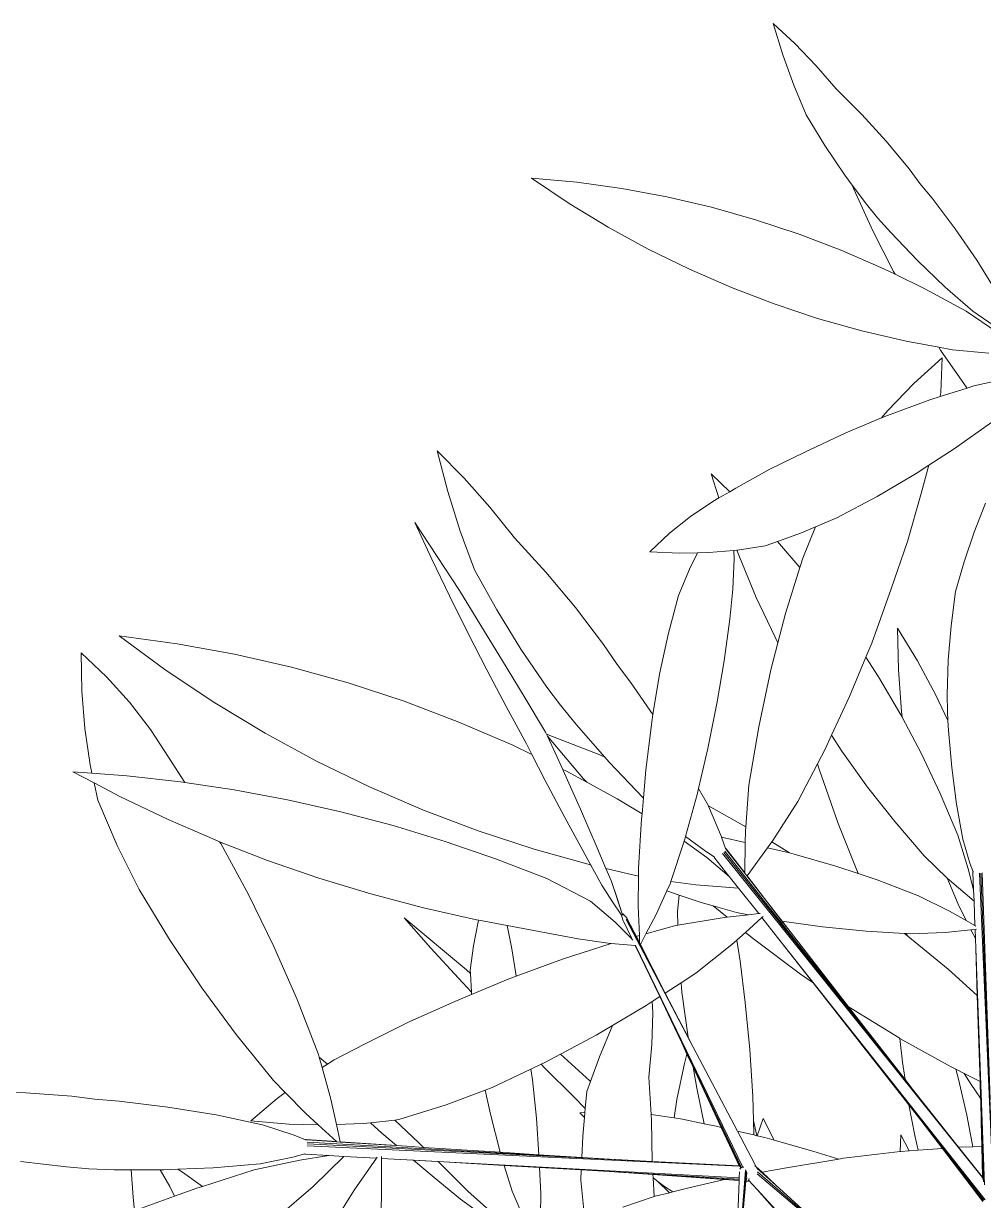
# Model space of a CAD drawing. Header units: millimetres. Extents: x 18 to 174501, y 22 to 24571.
# Drawn here: x 19010.5 to 19334.1, y 22665.7 to 23062.3 of the extents above; entities that cross this region are included whole.
import ezdxf

# ---------------------------------------------------------------- set-up
doc = ezdxf.new("R2010")
doc.units = ezdxf.units.MM
doc.header["$MEASUREMENT"] = 0
doc.layers.add('Edges', color=7, linetype='Continuous', lineweight=18)

# ---------------------------------------------------------------- blocks, each defined once
blk = doc.blocks.new('BAMBOOPLAN')
at = {"layer": 'Edges'}
for p, q in [((-2.7367, 12.7404), (-2.6898, 12.5903)), ((-2.7367, 12.7404), (-2.6307, 12.642)), ((-2.6307, 12.642), (-2.5293, 12.5373)), ((-2.6898, 12.5903), (-2.6366, 12.4436)), ((-2.5293, 12.5373), (-2.4326, 12.4265)), ((-2.6366, 12.4436), (-2.5775, 12.3004)), ((-2.4326, 12.4265), (-2.3097, 12.303)), ((-2.5775, 12.3004), (-2.4877, 12.1529)), ((-2.3097, 12.303), (-2.1917, 12.1742)), ((-2.4877, 12.1529), (-2.3914, 12.0096)), ((-2.1917, 12.1742), (-2.0815, 12.0402)), ((-2.0815, 12.0402), (-2.0293, 11.9708)), ((-3.9006, 11.9963), (-3.6823, 11.9761)), ((-3.9006, 11.9963), (-3.7187, 11.8739)), ((-3.6823, 11.9761), (-3.4647, 11.9458)), ((-2.3914, 12.0096), (-2.3554, 11.9617)), ((-2.3554, 11.9617), (-2.3478, 11.9429)), ((-2.3554, 11.9617), (-2.287, 11.8708)), ((-2.0293, 11.9708), (-1.971, 11.8994)), ((-3.4647, 11.9458), (-3.2482, 11.9056)), ((-3.2482, 11.9056), (-3.0336, 11.8556)), ((-2.3478, 11.9429), (-2.2568, 11.7425)), ((-3.7187, 11.8739), (-3.531, 11.7596)), ((-3.0336, 11.8556), (-2.8212, 11.7958)), ((-2.287, 11.8708), (-2.2332, 11.8054)), ((-1.971, 11.8994), (-1.8604, 11.752)), ((-2.8212, 11.7958), (-2.6117, 11.7264)), ((-2.2332, 11.8054), (-2.1702, 11.734)), ((-3.531, 11.7596), (-3.338, 11.6539)), ((-2.2568, 11.7425), (-2.1566, 11.5461)), ((-2.1702, 11.734), (-2.0416, 11.5999)), ((-1.8604, 11.752), (-1.756, 11.6006)), ((-2.6117, 11.7264), (-2.4055, 11.6476)), ((-3.338, 11.6539), (-3.14, 11.5569)), ((-2.4055, 11.6476), (-2.2032, 11.5597)), ((-2.0416, 11.5999), (-1.9079, 11.4714)), ((-1.756, 11.6006), (-1.6621, 11.4502)), ((-3.14, 11.5569), (-2.9377, 11.4689)), ((-2.2032, 11.5597), (-2.1492, 11.5332)), ((-2.1566, 11.5461), (-2.1492, 11.5332)), ((-2.1492, 11.5332), (-2.0053, 11.4627)), ((-2.9377, 11.4689), (-2.7316, 11.3901)), ((-2.0053, 11.4627), (-1.8066, 11.3549)), ((-1.9079, 11.4714), (-1.7745, 11.3546)), ((-2.7316, 11.3901), (-2.522, 11.3207)), ((-1.8066, 11.3549), (-1.6606, 11.2564)), ((-1.7745, 11.3546), (-1.6714, 11.2838)), ((-2.522, 11.3207), (-2.3097, 11.261)), ((-2.3097, 11.261), (-2.095, 11.2109)), ((-2.095, 11.2109), (-1.9382, 11.1811)), ((-1.9382, 11.1811), (-1.9298, 11.1677)), ((-1.9382, 11.1811), (-1.873, 11.1687)), ((-1.9298, 11.1677), (-1.8037, 10.9865)), ((-1.873, 11.1687), (-1.6976, 11.1526)), ((-1.923, 11.1304), (-2.0591, 11.0063)), ((-1.923, 11.1304), (-1.9293, 10.9638)), ((-2.0591, 11.0063), (-2.1846, 10.8766)), ((-1.7703, 10.9953), (-1.6007, 11.0319)), ((-1.9824, 10.9275), (-1.9316, 10.9438)), ((-1.9316, 10.9438), (-1.8026, 10.985)), ((-1.9293, 10.9638), (-1.9316, 10.9438)), ((-1.8037, 10.9865), (-1.8026, 10.985)), ((-1.8026, 10.985), (-1.7703, 10.9953)), ((-2.1863, 10.853), (-1.9824, 10.9275)), ((-2.3868, 10.7692), (-2.2147, 10.8411)), ((-2.1846, 10.8766), (-2.2147, 10.8411)), ((-2.2147, 10.8411), (-2.1863, 10.853)), ((-2.5834, 10.6763), (-2.3868, 10.7692)), ((-1.8646, 10.6921), (-1.6832, 10.8211)), ((-4.3552, 10.6821), (-4.3031, 10.4874)), ((-4.3552, 10.6821), (-4.2248, 10.5504)), ((-2.7518, 10.5937), (-2.5834, 10.6763)), ((-1.9858, 10.6133), (-1.8646, 10.6921)), ((-2.0477, 10.573), (-1.9858, 10.6133)), ((-1.9858, 10.6133), (-2.023, 10.4771)), ((-4.2248, 10.5504), (-4.1004, 10.4109)), ((-3.0343, 10.5714), (-2.9453, 10.4856)), ((-3.0343, 10.5714), (-2.998, 10.4555)), ((-2.9156, 10.5026), (-2.7518, 10.5937)), ((-2.2361, 10.4623), (-2.0477, 10.573)), ((-4.3031, 10.4874), (-4.243, 10.2965)), ((-2.998, 10.4555), (-2.9453, 10.4856)), ((-2.9453, 10.4856), (-2.9156, 10.5026)), ((-3.1343, 10.366), (-3.0276, 10.4385)), ((-3.0276, 10.4385), (-2.998, 10.4555)), ((-2.4295, 10.3602), (-2.2361, 10.4623)), ((-2.023, 10.4771), (-2.0892, 10.2461)), ((-1.7134, 10.431), (-1.7683, 10.2902)), ((-4.1004, 10.4109), (-3.9826, 10.2637)), ((-4.4623, 10.3367), (-4.3805, 10.1607)), ((-4.2467, 10.01), (-4.4623, 10.3367)), ((-3.2353, 10.2854), (-3.1343, 10.366)), ((-2.6001, 10.2881), (-2.5319, 10.3169)), ((-2.5319, 10.3169), (-2.5932, 10.1665)), ((-2.5319, 10.3169), (-2.4295, 10.3602)), ((-4.243, 10.2965), (-4.1749, 10.1099)), ((-3.9826, 10.2637), (-3.8317, 10.099)), ((-3.3306, 10.1968), (-3.2353, 10.2854)), ((-2.7154, 10.2464), (-2.6001, 10.2881)), ((-1.7683, 10.2902), (-1.8166, 10.148)), ((-3.0463, 10.1929), (-2.9252, 10.2031)), ((-2.9252, 10.2031), (-2.9108, 10.2043)), ((-2.9252, 10.2031), (-2.9248, 10.1633)), ((-2.9108, 10.2043), (-2.9086, 10.2045)), ((-2.9108, 10.2043), (-2.8989, 10.1717)), ((-2.9086, 10.2045), (-2.7745, 10.225)), ((-2.7745, 10.225), (-2.7154, 10.2464)), ((-2.7154, 10.2464), (-2.6073, 10.1212)), ((-2.0892, 10.2461), (-2.1673, 10.0187)), ((-4.3805, 10.1607), (-4.2954, 9.9837)), ((-3.3306, 10.1968), (-3.1871, 10.1904)), ((-3.1871, 10.1904), (-3.1002, 10.192)), ((-3.1002, 10.192), (-3.1397, 10.1126)), ((-3.1002, 10.192), (-3.0463, 10.1929)), ((-2.9248, 10.1633), (-2.9312, 10.0162)), ((-2.8989, 10.1717), (-2.8175, 9.9763)), ((-2.5932, 10.1665), (-2.6073, 10.1212)), ((-1.8166, 10.148), (-1.8582, 10.005)), ((-4.1749, 10.1099), (-4.0677, 9.9163)), ((-3.8317, 10.099), (-3.6875, 9.9276)), ((-3.1397, 10.1126), (-3.1929, 9.986)), ((-2.6073, 10.1212), (-2.6764, 9.8987)), ((-4.2954, 9.9837), (-4.2072, 9.8062)), ((-4.2467, 10.01), (-4.1435, 9.8415)), ((-3.1929, 9.986), (-3.2424, 9.7989)), ((-2.9312, 10.0162), (-2.9455, 9.8717)), ((-2.8175, 9.9763), (-2.7271, 9.7846)), ((-2.1673, 10.0187), (-2.2618, 9.7565)), ((-1.8582, 10.005), (-1.8793, 9.8403)), ((-3.6875, 9.9276), (-3.5536, 9.75)), ((-4.0677, 9.9163), (-3.9521, 9.7275)), ((-2.9455, 9.8717), (-2.9723, 9.6709)), ((-2.6764, 9.8987), (-2.7132, 9.7582)), ((-4.2072, 9.8062), (-4.1161, 9.6285)), ((-4.1435, 9.8415), (-4.0399, 9.6714)), ((-2.1371, 9.8291), (-2.1319, 9.6277)), ((-2.1371, 9.8291), (-2.0409, 9.6707)), ((-1.8793, 9.8403), (-1.8931, 9.6749)), ((-5.886, 9.7914), (-5.6075, 9.7538)), ((-5.886, 9.7914), (-5.6596, 9.6249)), ((-5.6075, 9.7538), (-5.3303, 9.7034)), ((-3.5536, 9.75), (-3.4904, 9.6583)), ((-3.2424, 9.7989), (-3.2843, 9.6075)), ((-2.7132, 9.7582), (-2.7473, 9.6276)), ((-2.7271, 9.7846), (-2.7132, 9.7582)), ((-2.2618, 9.7565), (-2.2898, 9.6887)), ((-6.0685, 9.7101), (-6.0657, 9.5259)), ((-6.0685, 9.7101), (-5.9478, 9.595)), ((-5.3303, 9.7034), (-5.0553, 9.6403)), ((-3.9521, 9.7275), (-3.8258, 9.5441)), ((-5.0553, 9.6403), (-4.783, 9.5647)), ((-4.0399, 9.6714), (-3.9361, 9.5002)), ((-3.4904, 9.6583), (-3.4196, 9.5637)), ((-2.9723, 9.6709), (-3.0067, 9.4733)), ((-2.2898, 9.6887), (-2.368, 9.4989)), ((-2.2898, 9.6887), (-2.2286, 9.5946)), ((-2.0409, 9.6707), (-1.9526, 9.506)), ((-1.8931, 9.6749), (-1.898, 9.508)), ((-5.9478, 9.595), (-5.8368, 9.4719)), ((-5.6596, 9.6249), (-5.4253, 9.4685)), ((-4.1161, 9.6285), (-4.0224, 9.4511)), ((-3.2843, 9.6075), (-3.3154, 9.4121)), ((-2.7473, 9.6276), (-2.8058, 9.3538)), ((-2.2286, 9.5946), (-2.1211, 9.4116)), ((-2.1319, 9.6277), (-2.1179, 9.428)), ((-6.0657, 9.5259), (-6.0515, 9.346)), ((-4.783, 9.5647), (-4.5142, 9.4767)), ((-3.8258, 9.5441), (-3.7605, 9.4574)), ((-3.4196, 9.5637), (-3.3154, 9.4121)), ((-5.8368, 9.4719), (-5.7358, 9.3409)), ((-5.4253, 9.4685), (-5.1837, 9.3227)), ((-4.5142, 9.4767), (-4.2495, 9.3766)), ((-3.9361, 9.5002), (-3.8325, 9.3283)), ((-3.0067, 9.4733), (-3.0507, 9.2487)), ((-2.368, 9.4989), (-2.4548, 9.3129)), ((-1.9526, 9.506), (-1.8948, 9.3832)), ((-1.898, 9.508), (-1.897, 9.4266)), ((-4.0224, 9.4511), (-3.9263, 9.2744)), ((-3.7605, 9.4574), (-3.6836, 9.3626)), ((-3.3154, 9.4121), (-3.3208, 9.3779)), ((-2.1211, 9.4116), (-2.1146, 9.3993)), ((-2.1179, 9.428), (-2.1146, 9.3993)), ((-1.897, 9.4266), (-1.8948, 9.3832)), ((-4.2495, 9.3766), (-3.9897, 9.2646)), ((-3.6836, 9.3626), (-3.5474, 9.2081)), ((-3.3208, 9.3779), (-3.3494, 9.1451)), ((-2.8058, 9.3538), (-2.8537, 9.0724)), ((-2.1146, 9.3993), (-2.022, 9.224)), ((-1.8948, 9.3832), (-1.8925, 9.3351)), ((-6.0515, 9.346), (-6.0261, 9.1707)), ((-5.7358, 9.3409), (-5.6451, 9.2026)), ((-5.1837, 9.3227), (-4.9354, 9.1878)), ((-3.8325, 9.3283), (-3.8277, 9.318)), ((-3.8277, 9.318), (-3.5713, 9.2187)), ((-3.8277, 9.318), (-3.8231, 9.3079)), ((-3.8231, 9.3079), (-3.6521, 9.1054)), ((-3.8231, 9.3079), (-3.7493, 9.1479)), ((-2.4548, 9.3129), (-2.4857, 9.2466)), ((-2.4548, 9.3129), (-2.4049, 9.2361)), ((-1.8925, 9.3351), (-1.8765, 9.1572)), ((-3.9897, 9.2646), (-3.8984, 9.2203)), ((-3.9263, 9.2744), (-3.8984, 9.2203)), ((-3.0507, 9.2487), (-3.0959, 9.0561)), ((-2.4857, 9.2466), (-2.5223, 9.176)), ((-5.6451, 9.2026), (-5.5706, 9.0858)), ((-4.9354, 9.1878), (-4.681, 9.0642)), ((-3.8984, 9.2203), (-3.8338, 9.0951)), ((-3.5713, 9.2187), (-3.5474, 9.2081)), ((-3.5474, 9.2081), (-3.5261, 9.1839)), ((-3.5261, 9.1839), (-3.3618, 9.0121)), ((-2.4049, 9.2361), (-2.2814, 9.0637)), ((-2.022, 9.224), (-1.9317, 9.0323)), ((-6.1085, 9.1365), (-6.0073, 9.0833)), ((-6.1085, 9.1365), (-6.0173, 9.1298)), ((-6.0261, 9.1707), (-6.0173, 9.1298)), ((-6.0173, 9.1298), (-5.8497, 9.1175)), ((-3.7493, 9.1479), (-3.7352, 9.141)), ((-3.7493, 9.1479), (-3.747, 9.1428)), ((-3.747, 9.1428), (-3.664, 8.9567)), ((-3.7352, 9.141), (-3.6345, 9.0863)), ((-3.3494, 9.1451), (-3.3611, 9.0115)), ((-2.5223, 9.176), (-2.6169, 8.9931)), ((-2.5223, 9.176), (-2.5159, 9.1545)), ((-2.5159, 9.1545), (-2.4231, 8.8879)), ((-1.8765, 9.1572), (-1.8533, 8.9804)), ((-6.0073, 9.0833), (-5.9895, 9.0006)), ((-6.0073, 9.0833), (-5.8826, 9.0177)), ((-5.8497, 9.1175), (-5.5907, 9.0888)), ((-5.5907, 9.0888), (-5.5706, 9.0858)), ((-5.5706, 9.0858), (-5.3322, 9.0503)), ((-3.8338, 9.0951), (-3.7394, 8.9173)), ((-3.6521, 9.1054), (-3.6345, 9.0863)), ((-3.6345, 9.0863), (-3.4869, 9.0062)), ((-2.8537, 9.0724), (-2.8681, 8.8726)), ((-5.8826, 9.0177), (-5.6507, 8.907)), ((-5.3322, 9.0503), (-5.0748, 9.0022)), ((-4.681, 9.0642), (-4.4211, 8.9522)), ((-3.3618, 9.0121), (-3.3611, 9.0115)), ((-3.1024, 9.0283), (-3.158, 8.826)), ((-3.0959, 9.0561), (-3.1024, 9.0283)), ((-3.0959, 9.0561), (-3.0485, 8.9726)), ((-2.2814, 9.0637), (-2.1503, 8.8971)), ((-1.9317, 9.0323), (-1.8472, 8.832)), ((-5.9895, 9.0006), (-5.8954, 8.7822)), ((-5.0748, 9.0022), (-4.8191, 8.9446)), ((-3.664, 8.9567), (-3.5837, 8.7704)), ((-3.4869, 9.0062), (-3.3677, 8.9349)), ((-3.3611, 9.0115), (-3.3677, 8.9349)), ((-3.0485, 8.9726), (-2.8681, 8.8726)), ((-3.0485, 8.9726), (-3.048, 8.9718)), ((-3.048, 8.9718), (-2.9858, 8.824)), ((-2.6169, 8.9931), (-2.7378, 8.8064)), ((-1.8533, 8.9804), (-1.8233, 8.8125)), ((-5.6507, 8.907), (-5.4133, 8.8045)), ((-4.8191, 8.9446), (-4.5659, 8.8777)), ((-4.4211, 8.9522), (-4.1564, 8.8521)), ((-3.7394, 8.9173), (-3.6139, 8.6881)), ((-3.3699, 8.9099), (-3.3854, 8.6721)), ((-3.3677, 8.9349), (-3.3699, 8.9099)), ((-4.5659, 8.8777), (-4.3157, 8.8016)), ((-4.1564, 8.8521), (-3.8876, 8.7641)), ((-2.8697, 8.8506), (-2.8705, 8.7963)), ((-2.8681, 8.8726), (-2.8697, 8.8506)), ((-2.4231, 8.8879), (-2.3268, 8.6473)), ((-2.1503, 8.8971), (-2.0089, 8.7321)), ((-5.4133, 8.8045), (-5.4026, 8.8003)), ((-5.4026, 8.8003), (-5.3972, 8.7909)), ((-5.4026, 8.8003), (-5.171, 8.7105)), ((-5.3972, 8.7909), (-5.2633, 8.5464)), ((-4.3157, 8.8016), (-4.0691, 8.7164)), ((-3.1647, 8.8033), (-3.2286, 8.6085)), ((-3.1617, 8.8126), (-3.1647, 8.8033)), ((-3.1647, 8.8033), (-3.0564, 8.7235)), ((-3.158, 8.826), (-3.1617, 8.8126)), ((-3.158, 8.826), (-3.0689, 8.7591)), ((-2.9858, 8.824), (-2.985, 8.8218)), ((-2.985, 8.8218), (-2.8705, 8.7963)), ((-2.985, 8.8218), (-2.966, 8.7675)), ((-2.8705, 8.7963), (-2.8727, 8.6503)), ((-2.7432, 8.799), (-2.7634, 8.7714)), ((-2.7378, 8.8064), (-2.7432, 8.799)), ((-2.7432, 8.799), (-2.6574, 8.7462)), ((-1.8472, 8.832), (-1.7967, 8.6704)), ((-1.8233, 8.8125), (-1.7884, 8.6975)), ((-5.8954, 8.7822), (-5.79, 8.5696)), ((-3.8876, 8.7641), (-3.6154, 8.6885)), ((-3.5837, 8.7704), (-3.5416, 8.6712)), ((-3.0689, 8.7591), (-3.0185, 8.726)), ((-1.7285, 7.1836), (-2.9809, 8.7428)), ((-1.974, 7.4927), (-2.9743, 8.7488)), ((-2.0657, 7.6089), (-2.9687, 8.7544)), ((-2.9634, 8.7674), (-2.966, 8.7675)), ((-2.966, 8.7675), (-2.9652, 8.7651)), ((-2.9619, 8.7661), (-2.9634, 8.7674)), ((-2.9623, 8.7634), (-2.8727, 8.648)), ((-2.9619, 8.7661), (-2.8727, 8.6503)), ((-2.7634, 8.7714), (-2.8621, 8.6365)), ((-2.7634, 8.7714), (-2.6574, 8.7462)), ((-2.6574, 8.7462), (-2.6347, 8.7407)), ((-2.6347, 8.7407), (-2.4338, 8.6832)), ((-2.0089, 8.7321), (-1.8979, 8.6254)), ((-5.171, 8.7105), (-4.9245, 8.6254)), ((-4.0691, 8.7164), (-3.8268, 8.6225)), ((-3.6154, 8.6885), (-3.6139, 8.6881)), ((-3.6139, 8.6881), (-3.5608, 8.5914)), ((-3.3854, 8.6721), (-3.3856, 8.6348)), ((-3.0564, 8.7235), (-2.9479, 8.6334)), ((-3.0189, 8.7231), (-3.0185, 8.726)), ((-3.0189, 8.7231), (-2.9479, 8.6334)), ((-3.0185, 8.726), (-3.0167, 8.7248)), ((-2.4338, 8.6832), (-2.3268, 8.6473)), ((-1.7884, 8.6975), (-1.7726, 8.6551)), ((-4.9245, 8.6254), (-4.6742, 8.5493)), ((-3.8268, 8.6225), (-3.6153, 8.5147)), ((-3.5416, 8.6712), (-3.3856, 8.6348)), ((-3.5416, 8.6712), (-3.5168, 8.6128)), ((-3.3856, 8.6348), (-3.3862, 8.4892)), ((-2.9479, 8.6334), (-2.9032, 8.5769)), ((-2.8727, 8.6503), (-2.8727, 8.648)), ((-2.8727, 8.648), (-2.8629, 8.6354)), ((-2.8621, 8.6365), (-2.8629, 8.6354)), ((-2.8629, 8.6354), (-2.6663, 8.3823)), ((-2.8621, 8.6365), (-2.6939, 8.4181)), ((-2.3268, 8.6473), (-2.2359, 8.6167)), ((-2.2359, 8.6167), (-2.0359, 8.5402)), ((-1.8979, 8.6254), (-1.8878, 8.5991)), ((-1.8979, 8.6254), (-1.8868, 8.6147)), ((-1.7967, 8.6704), (-1.771, 8.5678)), ((-1.7742, 8.6535), (-1.7726, 8.6551)), ((-1.7742, 8.6535), (-1.771, 8.5678)), ((-1.7726, 8.6551), (-1.7721, 8.6536)), ((-1.6779, 7.1809), (-1.7425, 8.6486)), ((-1.688, 7.4459), (-1.7358, 8.6493)), ((-1.6919, 7.5569), (-1.7299, 8.6502)), ((-5.79, 8.5696), (-5.6444, 8.3299)), ((-3.5608, 8.5914), (-3.51, 8.5113)), ((-3.5168, 8.6128), (-3.4618, 8.4476)), ((-3.5168, 8.6128), (-3.4854, 8.5232)), ((-3.2481, 8.5635), (-3.3004, 8.4491)), ((-3.2314, 8.6002), (-3.2481, 8.5635)), ((-3.2481, 8.5635), (-3.189, 8.5434)), ((-3.2286, 8.6085), (-3.2314, 8.6002)), ((-3.2286, 8.6085), (-3.1094, 8.5925)), ((-3.1094, 8.5925), (-2.9032, 8.5769)), ((-2.9032, 8.5769), (-2.8058, 8.4539)), ((-1.8878, 8.5991), (-1.8445, 8.4995)), ((-1.8868, 8.6147), (-1.769, 8.5137)), ((-1.771, 8.5678), (-1.769, 8.5137)), ((-5.2633, 8.5464), (-5.1406, 8.2963)), ((-4.6742, 8.5493), (-4.421, 8.4823)), ((-3.6153, 8.5147), (-3.4979, 8.4125)), ((-3.51, 8.5113), (-3.4661, 8.4466)), ((-3.4854, 8.5232), (-3.4631, 8.4526)), ((-3.189, 8.5434), (-3.1975, 8.4637)), ((-3.189, 8.5434), (-3.0837, 8.5076)), ((-3.0837, 8.5076), (-3.0251, 8.4911)), ((-2.0359, 8.5402), (-1.8866, 8.4659)), ((-1.769, 8.5137), (-1.7647, 8.3962)), ((-4.421, 8.4823), (-4.1654, 8.4247)), ((-3.4601, 8.4239), (-3.4661, 8.4466)), ((-3.4661, 8.4466), (-3.4649, 8.4449)), ((-3.4625, 8.4529), (-3.4631, 8.4526)), ((-3.4631, 8.4526), (-3.4611, 8.4465)), ((-3.4616, 8.4531), (-3.4625, 8.4529)), ((-3.4607, 8.4532), (-3.4616, 8.4531)), ((-3.4601, 8.4532), (-3.4607, 8.4532)), ((-3.4596, 8.453), (-3.4601, 8.4532)), ((-3.441, 8.4337), (-3.4596, 8.453)), ((-3.3862, 8.4892), (-3.3807, 8.3484)), ((-3.3004, 8.4491), (-3.3488, 8.3572)), ((-3.1975, 8.4637), (-3.1952, 8.3976)), ((-3.0251, 8.4911), (-2.9586, 8.4365)), ((-3.0251, 8.4911), (-2.9124, 8.4593)), ((-2.9586, 8.4365), (-2.8548, 8.4483)), ((-2.9124, 8.4593), (-2.8548, 8.4483)), ((-2.8548, 8.4483), (-2.8058, 8.4539)), ((-2.8058, 8.4539), (-2.7994, 8.4546)), ((-1.8866, 8.4659), (-1.8065, 8.4201)), ((-1.8445, 8.4995), (-1.8065, 8.4201)), ((-4.5141, 8.433), (-4.3849, 8.2882)), ((-4.2133, 8.1825), (-4.5141, 8.433)), ((-4.1564, 8.4147), (-4.1791, 8.299)), ((-4.1654, 8.4247), (-4.1543, 8.4227)), ((-4.1543, 8.4227), (-4.1564, 8.4147)), ((-4.1543, 8.4227), (-4.0182, 8.3972)), ((-4.0182, 8.3972), (-3.9942, 8.2843)), ((-3.6753, 8.3328), (-4.0182, 8.3972)), ((-3.4979, 8.4125), (-3.4225, 8.337)), ((-3.4641, 8.4436), (-3.4634, 8.4426)), ((-3.4601, 8.4253), (-3.46, 8.4252)), ((-3.4601, 8.4239), (-3.4184, 8.3381)), ((-3.1373, 7.8418), (-3.4442, 8.4264)), ((-3.1925, 7.9479), (-3.4423, 8.4281)), ((-3.4403, 8.4326), (-3.441, 8.4337)), ((-3.4403, 8.4326), (-3.3957, 8.3443)), ((-3.4403, 8.4313), (-3.3887, 8.3305)), ((-3.3488, 8.3572), (-3.211, 8.3949)), ((-3.211, 8.3949), (-3.1952, 8.3976)), ((-3.1952, 8.3976), (-2.9918, 8.4327)), ((-2.9918, 8.4327), (-2.9586, 8.4365)), ((-2.8701, 8.3638), (-2.7907, 8.4348)), ((-2.7907, 8.4348), (-2.784, 8.4408)), ((-2.7907, 8.4348), (-2.715, 8.3392)), ((-2.6939, 8.4181), (-2.4979, 8.3897)), ((-2.6939, 8.4181), (-2.6663, 8.3823)), ((-2.4979, 8.3897), (-2.2889, 8.3692)), ((-1.8065, 8.4201), (-1.7647, 8.3962)), ((-1.7647, 8.3962), (-1.7605, 8.3938)), ((-3.6753, 8.3328), (-3.5314, 8.3111)), ((-3.4225, 8.337), (-3.4184, 8.3381)), ((-3.4225, 8.337), (-3.4135, 8.328)), ((-3.4184, 8.3381), (-3.4135, 8.328)), ((-3.3957, 8.3443), (-3.3807, 8.3484)), ((-3.3957, 8.3443), (-3.3887, 8.3305)), ((-3.3807, 8.3484), (-3.3793, 8.3122)), ((-3.3488, 8.3572), (-3.3759, 8.3056)), ((-2.9116, 8.3266), (-2.8701, 8.3638)), ((-2.8701, 8.3638), (-2.8313, 8.3319)), ((-2.8313, 8.3319), (-2.6047, 8.1624)), ((-2.715, 8.3392), (-2.5436, 8.1209)), ((-2.715, 8.3392), (-1.7153, 7.0763)), ((-2.6663, 8.3823), (-2.3734, 8.0051)), ((-2.2889, 8.3692), (-2.1041, 8.3588)), ((-2.1041, 8.3588), (-2.0883, 8.3458)), ((-2.1041, 8.3588), (-2.0943, 8.3582)), ((-2.0943, 8.3582), (-2.0883, 8.3458)), ((-2.0943, 8.3582), (-2.0751, 8.3571)), ((-2.0883, 8.3458), (-1.8937, 8.186)), ((-2.0751, 8.3571), (-1.9084, 8.3638)), ((-1.9084, 8.3638), (-1.7847, 8.3759)), ((-1.7847, 8.3759), (-1.764, 8.378)), ((-1.7847, 8.3759), (-1.7624, 8.3339)), ((-1.764, 8.378), (-1.7573, 8.3786)), ((-1.764, 8.378), (-1.7624, 8.3339)), ((-1.7624, 8.3339), (-1.7607, 8.2865)), ((-5.6444, 8.3299), (-5.4882, 8.0973)), ((-5.1406, 8.2963), (-5.0295, 8.041)), ((-4.3849, 8.2882), (-4.2524, 8.1433)), ((-4.1791, 8.299), (-4.195, 8.1818)), ((-3.9942, 8.2843), (-3.9756, 8.1643)), ((-3.7515, 8.2349), (-3.5164, 8.3099)), ((-3.5314, 8.3111), (-3.5164, 8.3099)), ((-3.5164, 8.3099), (-3.4002, 8.3002)), ((-3.4135, 8.328), (-3.4119, 8.3264)), ((-3.4002, 8.3002), (-3.4, 8.3001)), ((-3.4002, 8.3002), (-3.2824, 8.0542)), ((-3.4, 8.3001), (-2.8817, 7.2329)), ((-3.4, 8.3001), (-3.3989, 8.3001)), ((-3.3887, 8.3305), (-3.3793, 8.3122)), ((-3.3793, 8.3122), (-3.3775, 8.3087)), ((-3.3759, 8.3056), (-3.3761, 8.3053)), ((-3.3759, 8.3056), (-3.2559, 8.0715)), ((-3.1088, 8.1671), (-2.9348, 8.3058)), ((-2.9348, 8.3058), (-2.9116, 8.3266)), ((-2.9116, 8.3266), (-2.8952, 8.2256)), ((-1.7607, 8.2865), (-1.7532, 8.0595)), ((-1.7607, 8.2865), (-1.7187, 7.1482)), ((-3.9735, 8.1529), (-3.7515, 8.2349)), ((-2.8952, 8.2256), (-2.8712, 8.0265)), ((-4.2133, 8.1825), (-4.1941, 8.1654)), ((-4.195, 8.1818), (-4.1941, 8.1654)), ((-4.1941, 8.1654), (-4.1896, 8.0764)), ((-3.9756, 8.1643), (-3.9735, 8.1529)), ((-3.1793, 8.1213), (-3.1088, 8.1671)), ((-2.6047, 8.1624), (-2.5436, 8.1209)), ((-1.8937, 8.186), (-1.7532, 8.0595)), ((-4.2524, 8.1433), (-4.1896, 8.0764)), ((-4.1889, 8.0641), (-4.0129, 8.1383)), ((-4.0129, 8.1383), (-3.9735, 8.1529)), ((-3.2559, 8.0715), (-3.1793, 8.1213)), ((-3.1793, 8.1213), (-3.1757, 8.0749)), ((-2.5436, 8.1209), (-2.1116, 7.5705)), ((-5.4882, 8.0973), (-5.3218, 7.8722)), ((-4.2697, 8.03), (-4.1889, 8.0641)), ((-4.1896, 8.0764), (-4.1889, 8.0641)), ((-3.3185, 8.0308), (-3.2824, 8.0542)), ((-3.2824, 8.0542), (-3.2289, 7.9426)), ((-3.2559, 8.0715), (-3.1925, 7.9479)), ((-3.1757, 8.0749), (-3.1464, 7.8593)), ((-1.7532, 8.0595), (-1.7397, 7.6462)), ((-5.0295, 8.041), (-4.9264, 7.7748)), ((-4.4898, 7.9332), (-4.2697, 8.03)), ((-3.5108, 7.9151), (-3.3481, 8.0115)), ((-3.3481, 8.0115), (-3.3185, 8.0308)), ((-3.3185, 8.0308), (-3.3165, 7.9769)), ((-2.8712, 8.0265), (-2.8485, 7.7988)), ((-2.3734, 8.0051), (-2.3707, 8.0033)), ((-2.3734, 8.0051), (-2.1013, 7.6548)), ((-2.3707, 8.0033), (-2.1298, 7.855)), ((-3.3165, 7.9769), (-3.3208, 7.8234)), ((-3.2289, 7.9426), (-2.8882, 7.2313)), ((-3.1832, 7.8458), (-3.2289, 7.9426)), ((-3.1464, 7.8593), (-3.1925, 7.9479)), ((-4.7045, 7.8253), (-4.4898, 7.9332)), ((-3.589, 7.8688), (-3.5108, 7.9151)), ((-3.5108, 7.9151), (-3.5733, 7.7645)), ((-5.3218, 7.8722), (-5.1426, 7.6499)), ((-4.8514, 7.7492), (-4.7045, 7.8253)), ((-3.7612, 7.7772), (-3.589, 7.8688)), ((-3.3208, 7.8234), (-3.3347, 7.6665)), ((-3.1514, 7.7777), (-3.1832, 7.8458)), ((-2.8935, 7.2315), (-3.1832, 7.8458)), ((-3.1373, 7.8418), (-3.1464, 7.8593)), ((-2.9086, 7.4062), (-3.1373, 7.8418)), ((-2.1298, 7.855), (-2.1255, 7.8526)), ((-2.1255, 7.8526), (-2.1137, 7.7394)), ((-2.1255, 7.8526), (-1.8827, 7.718)), ((-4.9264, 7.7748), (-4.923, 7.7627)), ((-3.8363, 7.7371), (-3.7612, 7.7772)), ((-3.7612, 7.7772), (-3.62, 7.6494)), ((-3.1514, 7.7777), (-3.164, 7.7327)), ((-3.122, 7.7148), (-3.1514, 7.7777)), ((-2.8485, 7.7988), (-2.8344, 7.5728)), ((-4.923, 7.7627), (-4.8831, 7.7295)), ((-4.923, 7.7627), (-4.9092, 7.7133)), ((-4.9092, 7.7133), (-4.8831, 7.7295)), ((-4.9092, 7.7133), (-4.8665, 7.5606)), ((-4.8831, 7.7295), (-4.8514, 7.7492)), ((-3.9032, 7.7053), (-3.8538, 7.7288)), ((-3.8538, 7.7288), (-3.8363, 7.7371)), ((-3.8538, 7.7288), (-3.8372, 7.7121)), ((-3.8372, 7.7121), (-3.6942, 7.5707)), ((-3.5733, 7.7645), (-3.6166, 7.6455)), ((-3.164, 7.7327), (-3.2003, 7.5593)), ((-3.122, 7.7148), (-3.1046, 7.6134)), ((-2.9862, 7.4241), (-3.122, 7.7148)), ((-2.1137, 7.7394), (-2.1013, 7.6548)), ((-1.8827, 7.718), (-1.8573, 7.7052)), ((-4.0895, 7.6168), (-3.9032, 7.7053)), ((-3.9032, 7.7053), (-3.8957, 7.653)), ((-3.8957, 7.653), (-3.8762, 7.4692)), ((-3.3347, 7.6665), (-3.3238, 7.4859)), ((-2.1013, 7.6548), (-2.0657, 7.6089)), ((-1.8573, 7.7052), (-1.8438, 7.6566)), ((-1.8573, 7.7052), (-1.8167, 7.6848)), ((-1.8438, 7.6566), (-1.8037, 7.4837)), ((-1.8167, 7.6848), (-1.7824, 7.6304)), ((-1.8167, 7.6848), (-1.7397, 7.6462)), ((-6.5595, 7.5968), (-6.3356, 7.5914)), ((-5.1426, 7.6499), (-5.0866, 7.5928)), ((-4.3118, 7.5336), (-4.1228, 7.6043)), ((-4.1228, 7.6043), (-4.0895, 7.6168)), ((-4.1228, 7.6043), (-4.0975, 7.4879)), ((-3.6343, 7.5966), (-3.6415, 7.5161)), ((-3.6166, 7.6455), (-3.6343, 7.5966)), ((-3.62, 7.6494), (-3.6166, 7.6455)), ((-3.1046, 7.6134), (-3.0689, 7.4424)), ((-1.974, 7.4927), (-2.0657, 7.6089)), ((-1.7824, 7.6304), (-1.737, 7.5651)), ((-1.7397, 7.6462), (-1.737, 7.5651)), ((-6.3356, 7.5914), (-6.1138, 7.5742)), ((-6.1138, 7.5742), (-6.0033, 7.5608)), ((-6.0033, 7.5608), (-5.8855, 7.5512)), ((-5.8855, 7.5512), (-5.651, 7.5226)), ((-5.2525, 7.4558), (-5.1257, 7.5642)), ((-5.1257, 7.5642), (-5.0866, 7.5928)), ((-5.0866, 7.5928), (-4.987, 7.491)), ((-4.8665, 7.5606), (-4.8396, 7.4377)), ((-3.6942, 7.5707), (-3.6415, 7.5161)), ((-3.2003, 7.5593), (-3.2127, 7.4705)), ((-2.8344, 7.5728), (-2.8316, 7.4587)), ((-2.0823, 7.5326), (-2.1116, 7.5705)), ((-2.1116, 7.5705), (-1.7212, 7.0733)), ((-1.737, 7.5651), (-1.7367, 7.554)), ((-1.734, 7.4481), (-1.7367, 7.554)), ((-1.7367, 7.554), (-1.724, 7.166)), ((-5.651, 7.5226), (-5.4183, 7.4845)), ((-5.4183, 7.4845), (-5.1959, 7.4376)), ((-4.987, 7.491), (-4.9271, 7.4365)), ((-4.5386, 7.4622), (-4.3118, 7.5336)), ((-4.0975, 7.4879), (-4.0511, 7.3048)), ((-3.6682, 7.4954), (-3.6433, 7.4957)), ((-3.6682, 7.4954), (-3.6453, 7.4727)), ((-3.6433, 7.4957), (-3.6453, 7.4727)), ((-3.6415, 7.5161), (-3.6433, 7.4957)), ((-3.3238, 7.4859), (-3.2127, 7.4705)), ((-3.3238, 7.4859), (-3.322, 7.4572)), ((-2.0823, 7.5326), (-2.0546, 7.3859)), ((-2.0252, 7.4588), (-2.0823, 7.5326)), ((-1.8437, 7.329), (-1.974, 7.4927)), ((-1.8037, 7.4837), (-1.775, 7.3312)), ((-5.2525, 7.4558), (-5.069, 7.4399)), ((-5.1959, 7.4376), (-5.044, 7.3865)), ((-5.069, 7.4399), (-4.9271, 7.4365)), ((-4.9271, 7.4365), (-4.8388, 7.3562)), ((-4.8396, 7.4377), (-4.7116, 7.4431)), ((-4.8396, 7.4377), (-4.8215, 7.355)), ((-4.7116, 7.4431), (-4.6753, 7.4471)), ((-4.6753, 7.4471), (-4.5581, 7.46)), ((-4.6753, 7.4471), (-4.6208, 7.3971)), ((-4.5581, 7.46), (-4.5386, 7.4622)), ((-4.5581, 7.46), (-4.4428, 7.3502)), ((-3.8762, 7.4692), (-3.8643, 7.2929)), ((-3.6453, 7.4727), (-3.6533, 7.3827)), ((-3.322, 7.4572), (-3.319, 7.2601)), ((-3.2127, 7.4705), (-3.1722, 7.4649)), ((-3.1722, 7.4649), (-3.0689, 7.4424)), ((-3.0689, 7.4424), (-3.0106, 7.4297)), ((-3.0106, 7.4297), (-2.9862, 7.4241)), ((-2.8316, 7.4587), (-2.8315, 7.4584)), ((-2.8316, 7.4587), (-2.8298, 7.388)), ((-2.8315, 7.4584), (-2.8152, 7.3846)), ((-2.7849, 7.4674), (-2.8129, 7.3841)), ((-2.7849, 7.4674), (-2.7319, 7.3629)), ((-1.7249, 7.0706), (-2.0252, 7.4588)), ((-1.9214, 7.3233), (-2.0252, 7.4588)), ((-1.7316, 7.3326), (-1.734, 7.4481)), ((-1.727, 7.1757), (-1.734, 7.4481)), ((-5.044, 7.3865), (-4.9885, 7.3639)), ((-4.6208, 7.3971), (-4.5506, 7.3367)), ((-3.6533, 7.3827), (-3.6579, 7.2798)), ((-2.9207, 7.2839), (-2.9862, 7.4241)), ((-2.9086, 7.4062), (-2.8298, 7.388)), ((-2.8268, 7.2503), (-2.9086, 7.4062)), ((-2.8298, 7.388), (-2.8152, 7.3846)), ((-2.8152, 7.3846), (-2.8129, 7.3841)), ((-2.8129, 7.3841), (-2.7765, 7.3757)), ((-2.7765, 7.3757), (-2.7319, 7.3629)), ((-2.1208, 7.389), (-2.1251, 7.3082)), ((-2.1208, 7.389), (-2.0818, 7.3116)), ((-2.0546, 7.3859), (-2.0381, 7.3148)), ((-4.9867, 7.3657), (-4.9885, 7.3639)), ((-4.9885, 7.3639), (-4.9862, 7.3629)), ((-4.9847, 7.366), (-4.9867, 7.3657)), ((-4.9847, 7.366), (-4.8388, 7.3562)), ((-4.983, 7.3639), (-4.8372, 7.3547)), ((-3.5241, 7.2713), (-4.9805, 7.3532)), ((-3.3764, 7.263), (-4.98, 7.3453)), ((-2.8996, 7.2385), (-4.9799, 7.3363)), ((-4.8388, 7.3562), (-4.8372, 7.3547)), ((-4.8372, 7.3547), (-4.8212, 7.3537)), ((-4.8215, 7.355), (-4.8212, 7.3537)), ((-4.8215, 7.355), (-4.5506, 7.3367)), ((-4.8212, 7.3537), (-4.5014, 7.3334)), ((-4.5506, 7.3367), (-4.5014, 7.3334)), ((-4.5014, 7.3334), (-4.4202, 7.3282)), ((-4.4428, 7.3502), (-4.4202, 7.3282)), ((-4.4202, 7.3282), (-4.0511, 7.3048)), ((-2.7319, 7.3629), (-2.5453, 7.3095)), ((-2.121, 7.3087), (-2.0818, 7.3116)), ((-2.0818, 7.3116), (-2.0381, 7.3148)), ((-2.0381, 7.3148), (-1.9214, 7.3233)), ((-1.7262, 7.0683), (-1.9214, 7.3233)), ((-1.8437, 7.329), (-1.8433, 7.329)), ((-1.7285, 7.1843), (-1.8437, 7.329)), ((-1.8433, 7.329), (-1.775, 7.3312)), ((-1.775, 7.3312), (-1.7316, 7.3326)), ((-1.7285, 7.1843), (-1.7316, 7.3326)), ((-6.3609, 7.2606), (-6.1398, 7.2338)), ((-5.2362, 7.2195), (-5.0154, 7.2669)), ((-5.2074, 7.2489), (-5.0504, 7.2812)), ((-5.0504, 7.2812), (-4.9922, 7.297)), ((-5.0154, 7.2669), (-4.876, 7.2886)), ((-4.9922, 7.297), (-4.9901, 7.2976)), ((-4.9903, 7.2948), (-4.9922, 7.297)), ((-4.9903, 7.2948), (-4.876, 7.2886)), ((-4.9523, 7.1405), (-4.804, 7.2847)), ((-4.876, 7.2886), (-4.804, 7.2847)), ((-4.804, 7.2847), (-4.6474, 7.2762)), ((-4.7547, 7.1228), (-4.6474, 7.2762)), ((-4.6474, 7.2762), (-4.6438, 7.2815)), ((-4.6232, 7.2749), (-4.6232, 7.2839)), ((-4.6232, 7.2749), (-4.5013, 7.2683)), ((-4.6219, 7.0815), (-4.6232, 7.2749)), ((-4.5013, 7.2683), (-4.4682, 7.2664)), ((-4.5013, 7.2683), (-2.8997, 7.1816)), ((-4.4682, 7.2664), (-4.3693, 7.1834)), ((-4.4682, 7.2664), (-4.3497, 7.2595)), ((-4.3497, 7.2595), (-4.3237, 7.2342)), ((-4.3497, 7.2595), (-4.0315, 7.241)), ((-4.0511, 7.3048), (-3.8643, 7.2929)), ((-3.8643, 7.2929), (-3.6579, 7.2798)), ((-3.6579, 7.2798), (-3.5241, 7.2713)), ((-3.3764, 7.263), (-3.5241, 7.2713)), ((-3.319, 7.2601), (-3.3764, 7.263)), ((-2.8997, 7.2386), (-3.319, 7.2601)), ((-2.8997, 7.2386), (-2.9207, 7.2839)), ((-2.8987, 7.2369), (-2.9207, 7.2839)), ((-2.6726, 7.2303), (-2.4208, 7.2719)), ((-2.5453, 7.3095), (-2.4208, 7.2719)), ((-2.4208, 7.2719), (-2.3976, 7.2757)), ((-2.3976, 7.2757), (-2.1251, 7.3082)), ((-2.1251, 7.3082), (-2.121, 7.3087)), ((-6.1398, 7.2338), (-6.0316, 7.2254)), ((-6.0316, 7.2254), (-5.9097, 7.2202)), ((-5.9097, 7.2202), (-5.8281, 7.2201)), ((-5.8281, 7.2201), (-5.8194, 7.0888)), ((-5.8281, 7.2201), (-5.6888, 7.2199)), ((-5.6888, 7.2199), (-5.642, 7.1394)), ((-5.6888, 7.2199), (-5.6715, 7.2199)), ((-5.6715, 7.2199), (-5.6039, 7.2226)), ((-5.6039, 7.2226), (-5.4339, 7.2293)), ((-5.6039, 7.2226), (-5.5805, 7.2083)), ((-5.5805, 7.2083), (-5.4852, 7.1402)), ((-5.4852, 7.1402), (-5.2362, 7.2195)), ((-5.4339, 7.2293), (-5.2074, 7.2489)), ((-4.3237, 7.2342), (-4.2067, 7.1173)), ((-4.0315, 7.241), (-3.9933, 7.1177)), ((-4.0315, 7.241), (-3.8612, 7.231)), ((-3.8612, 7.231), (-3.8554, 7.1068)), ((-3.8612, 7.231), (-3.6605, 7.2194)), ((-3.6605, 7.2194), (-3.6627, 7.1703)), ((-3.6605, 7.2194), (-3.5258, 7.2115)), ((-3.3849, 7.2023), (-3.5258, 7.2115)), ((-3.5258, 7.2115), (-2.9, 7.1751)), ((-2.9001, 7.1705), (-3.3849, 7.2023)), ((-3.3159, 7.1974), (-3.3849, 7.2023)), ((-2.9075, 6.7158), (-2.8695, 7.2193)), ((-2.8996, 7.2385), (-2.8997, 7.2386)), ((-2.8987, 7.2104), (-2.8997, 7.1816)), ((-2.8984, 7.2362), (-2.8987, 7.2369)), ((-2.8966, 7.2241), (-2.8971, 7.2228)), ((-2.8941, 7.2276), (-2.8966, 7.2241)), ((-2.8913, 7.2297), (-2.8941, 7.2276)), ((-2.8934, 7.2314), (-2.8935, 7.2315)), ((-2.8935, 6.8866), (-2.8666, 7.2149)), ((-2.8906, 7.2303), (-2.8913, 7.2297)), ((-2.8882, 7.2313), (-2.8906, 7.2303)), ((-2.8645, 7.2115), (-2.89, 6.9261)), ((-2.8864, 7.2321), (-2.8882, 7.2313)), ((-2.8818, 7.2329), (-2.8864, 7.2321)), ((-2.8817, 7.2329), (-2.8818, 7.2329)), ((-2.8783, 7.2327), (-2.8817, 7.2329)), ((-2.8695, 7.2193), (-2.8695, 7.2194)), ((-2.8666, 7.2149), (-2.8666, 7.2149)), ((-2.8636, 7.2071), (-2.8661, 7.1798)), ((-2.8637, 7.2044), (-2.8661, 7.1798)), ((-2.8645, 7.2115), (-2.8645, 7.2115)), ((-2.8635, 7.2079), (-2.8636, 7.2074)), ((-2.8636, 7.2071), (-2.8636, 7.2074)), ((-2.8252, 7.2473), (-2.8268, 7.2503)), ((-2.8252, 7.2473), (-2.8225, 7.2418)), ((-2.8237, 7.2369), (-2.8232, 7.2378)), ((-2.8232, 7.2378), (-2.8228, 7.2403)), ((-2.8228, 7.2403), (-2.8225, 7.2418)), ((-2.8228, 7.2403), (-2.8193, 7.2369)), ((-2.8193, 7.2369), (-2.8228, 7.2403)), ((-2.8193, 7.2369), (-2.79, 7.2091)), ((-2.8144, 7.2286), (-2.7242, 7.1468)), ((-2.3048, 6.7715), (-2.8139, 7.2008)), ((-2.4267, 6.877), (-2.8116, 7.21)), ((-2.79, 7.2091), (-2.6726, 7.2303)), ((-2.79, 7.2091), (-2.7242, 7.1468)), ((-4.3693, 7.1834), (-4.2423, 7.0795)), ((-3.6627, 7.1703), (-3.6455, 6.9933)), ((-3.3159, 7.1974), (-3.315, 7.1818)), ((-2.9707, 7.1731), (-3.3159, 7.1974)), ((-3.315, 7.1818), (-3.2913, 7.1638)), ((-3.315, 7.1818), (-3.3097, 7.091)), ((-3.2913, 7.1638), (-3.2602, 7.1401)), ((-3.2362, 7.1096), (-3.2913, 7.1638)), ((-3.1432, 7.1327), (-2.9707, 7.1731)), ((-2.9002, 7.1682), (-2.9707, 7.1731)), ((-2.9002, 7.1682), (-2.9079, 6.9579)), ((-2.9001, 7.1705), (-2.9002, 7.1682)), ((-2.9, 7.1751), (-2.9001, 7.1705)), ((-2.8997, 7.1816), (-2.9, 7.1751)), ((-2.8676, 7.1649), (-2.89, 6.9261)), ((-2.8675, 7.1658), (-2.8676, 7.1649)), ((-2.8672, 7.1684), (-2.8675, 7.1659)), ((-2.8671, 7.1658), (-2.8675, 7.1659)), ((-2.8675, 7.1659), (-2.8675, 7.1658)), ((-2.8675, 7.1658), (-2.8593, 7.1653)), ((-2.8668, 7.1731), (-2.8672, 7.1684)), ((-2.8651, 7.1682), (-2.8672, 7.1684)), ((-2.8661, 7.1798), (-2.8668, 7.1731)), ((-2.8668, 7.1731), (-2.8632, 7.1729)), ((-2.8661, 7.1798), (-2.8614, 7.1795)), ((-2.8593, 7.1653), (-2.8574, 7.1653)), ((-2.8574, 7.1653), (-2.8554, 7.1677)), ((-2.8554, 7.1677), (-2.8545, 7.1698)), ((-2.8545, 7.1698), (-2.8535, 7.1723)), ((-2.8545, 7.1698), (-2.8128, 7.1247)), ((-2.8535, 7.1723), (-2.8517, 7.1789)), ((-2.7242, 7.1468), (-2.4267, 6.877)), ((-1.7285, 7.1836), (-1.7285, 7.1843)), ((-1.7284, 7.1808), (-1.7285, 7.1836)), ((-1.727, 7.174), (-1.727, 7.1757)), ((-1.724, 7.166), (-1.7239, 7.1648)), ((-1.7239, 7.1648), (-1.7238, 7.1622)), ((-5.8194, 7.0888), (-5.812, 7.0205)), ((-5.7778, 7.0348), (-5.6192, 7.0926)), ((-5.642, 7.1394), (-5.6192, 7.0926)), ((-5.6192, 7.0926), (-5.5123, 7.1316)), ((-5.5123, 7.1316), (-5.4852, 7.1402)), ((-5.123, 6.9927), (-4.9523, 7.1405)), ((-4.8524, 6.9645), (-4.7547, 7.1228)), ((-4.2067, 7.1173), (-4.1006, 7.0224)), ((-3.9933, 7.1177), (-3.945, 7.0056)), ((-3.8554, 7.1068), (-3.8576, 7.0027)), ((-3.4608, 7.041), (-3.3097, 7.091)), ((-3.3097, 7.091), (-3.3038, 7.0929)), ((-3.3038, 7.0929), (-3.2362, 7.1096)), ((-3.2602, 7.1401), (-3.2201, 7.1136)), ((-3.2362, 7.1096), (-3.2201, 7.1136)), ((-3.2201, 7.1136), (-3.1432, 7.1327)), ((-2.8128, 7.1247), (-2.5745, 6.8568)), ((-2.8128, 7.1247), (-2.039, 6.2888)), ((-4.6268, 6.9849), (-4.6219, 7.0815)), ((-4.2423, 7.0795), (-4.143, 7.0061))]:
    blk.add_line(p, q, dxfattribs=at)

msp = doc.modelspace()

# ---------------------------------------------------------------- block references
at = {"xscale": 69.97983938875464, "yscale": 69.97983938875464, "zscale": 69.97983938875464}
msp.add_blockref('BAMBOOPLAN', (19454.67, 22170.71), dxfattribs=at)

doc.saveas('drawing.dxf')
